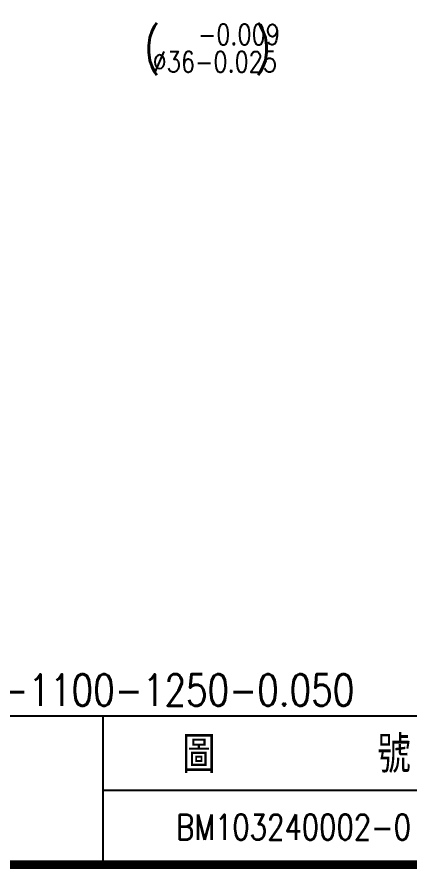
# Model space of a CAD drawing. Header units: millimetres. Extents: x 5685 to 6068, y -313 to -41.
# Drawn here: x 5898.4 to 5955.6, y -313.2 to -189.2 of the extents above; entities that cross this region are included whole.
import ezdxf
from ezdxf.enums import TextEntityAlignment as Align

# ---------------------------------------------------------------- set-up
doc = ezdxf.new("R2010")
doc.units = ezdxf.units.MM
doc.header["$LTSCALE"] = 10
doc.layers.get('0').update_dxf_attribs({"linetype": 'CONTINUOUS'})
doc.styles.add('SIMPLEX', font='SIMPLEX.shx', dxfattribs={"width": 0.8, "bigfont": 'chineset.shx'})
doc.styles.get("Standard").update_dxf_attribs({"font": 'TXT', "width": 0.8, "bigfont": 'CHINESET'})

msp = doc.modelspace()

# ---------------------------------------------------------------- linework, layer by layer
at = {"color": 3}
for p, q in [((5830.3164, -290.9109), (6067.6127, -290.9109)), ((5910.9346, -312.5479), (5910.9346, -290.9109)), ((5910.9346, -301.7294), (6067.6127, -301.7294))]:
    msp.add_line(p, q, dxfattribs=at)
at = {"const_width": 1.2704}
msp.add_lwpolyline([(5685.5181, -312.5479), (6067.6127, -312.5479), (6067.6127, -41.8568), (5685.5181, -41.8568)], close=True, dxfattribs=at)

# ---------------------------------------------------------------- texts
at = {"color": 3, "style": 'SIMPLEX', "width": 0.8}
for s, height, p in [('=1R20-10T3-1FSDM-1100-1250-0.050', 4.579776, (5842.9265, -287.1424)), ('BM103240002-0', 3.682411, (5921.5477, -307.08))]:
    msp.add_text(s, height=height, dxfattribs=at).set_placement(p, align=Align.MIDDLE_LEFT)
at = {"color": 3, "width": 0.9}
msp.add_text('圖     號', height=5.40087, dxfattribs=at).set_placement((5922.4506, -299.2131))
at = {"color": 3, "attachment_point": 7, "style": 'SIMPLEX'}
for s, insert, char_height in [('(     )', (5916.8959, -197.6384), 5), ('-0.009', (5924.7314, -193.2092), 3), ('%%c36-0.025', (5918.1443, -197.1906), 3)]:
    msp.add_mtext(s, dxfattribs=dict(at, insert=insert, char_height=char_height))

doc.saveas('drawing.dxf')
